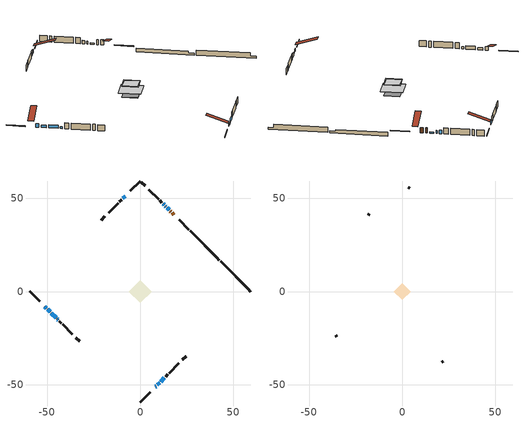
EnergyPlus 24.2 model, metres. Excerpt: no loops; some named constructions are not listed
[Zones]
conditioned space
 floor adiabatic (AdiabaticFloorConstruction): -6.1,0 0,6.1 6.1,0 0,-6.1 z1.22
 floor foundation (Slab1 construction): -4.34,0 0,4.34 4.34,0 0,-4.34 z-0.87
 floor foundation (Slab1 construction 1): -4.28,0 0,4.28 4.28,0 0,-4.28 z-0.97
 wall outside (RimJoist1 construction): 0,-59.41 5.27,-54.14 / -59.41,0 -54.14,-5.27 / 0,59.41 -5.27,54.14 / 26.17,33.23 20.91,38.5 z1.22:1.52
 wall outside (AdiabaticWallConstruction 1): 18.03,41.38 17.18,42.23 / 16.52,42.89 16.15,43.26 z1.22:3.25
 wall outside (AdiabaticWallConstruction): 8.14,-51.26 8.52,-50.88 / 13.76,45.65 13.48,45.93 z1.22:2.44; -51.26,-8.14 -50.51,-8.9 / 12.83,46.58 12.27,47.14 / -47.76,-11.65 -45.28,-14.13 z1.22:2.59; -49.85,-9.56 -48.41,-10.99 z1.22:2.14; 9.18,-50.23 10.37,-49.04 z1.22:1.73; 15.49,43.92 14.41,45 z1.22:1.7; -8.15,51.26 -9.39,50.02 z1.22:2.62; 11.02,-48.39 13.03,-46.37 z1.22:2.64; -44.62,-14.78 -44.15,-15.25 z1.22:2.04
 wall outside (Wall1 construction): 13.69,-45.72 14.83,-44.58 / -43.5,-15.91 -42.36,-17.04 / -10.04,49.37 -11.18,48.23 / 11.61,47.8 10.48,48.93 z1.22:3.66
 wall outside (Wall2 construction): 15.48,-43.93 20.71,-38.7 / -41.71,-17.7 -36.48,-22.93 / -11.83,47.58 -17.06,42.35 / 9.82,49.59 4.6,54.81 z1.22:3.66
 wall outside (Wall5 construction): 22.64,-36.77 24.65,-34.76 / -34.55,-24.86 -32.54,-26.87 / -18.99,40.41 -21,38.41 / 2.66,56.75 0.66,58.75 z1.22:3.66
 wall foundation (FoundationWall1 construction): 43.23,16.18,-0.87 43.23,16.18,1.22 57.79,1.62,1.22 57.79,1.62,-0.06 59.41,0,-0.06 59.41,0,-0.87
 wall foundation (FoundationWall2 construction): 26.83,32.58,-0.97 26.83,32.58,0.53 41,18.41,0.53 41,18.41,-0.18 42.57,16.84,-0.18 42.57,16.84,-0.97
 window (WindowConstruction 6): 8.15,-51.26 8.52,-50.89 z1.22:2.44
 window (WindowConstruction 5): -51.26,-8.15 -50.51,-8.9 z1.22:2.59
 window (WindowConstruction 8): -49.85,-9.56 -48.42,-10.99 z1.22:2.13
 window (WindowConstruction 9): 9.18,-50.23 10.36,-49.04 z1.22:1.73
 window (WindowConstruction 10): 15.49,43.92 14.41,44.99 z1.22:1.7
 window (WindowConstruction 7): 13.76,45.65 13.48,45.93 z1.22:2.44
 window (WindowConstruction): -8.15,51.26 -9.39,50.02 z1.22:2.62
 window (WindowConstruction 1): 11.02,-48.39 13.03,-46.37 z1.22:2.64
 window (WindowConstruction 2): 12.82,46.58 12.27,47.14 z1.22:2.59
 window (WindowConstruction 3): -47.76,-11.65 -45.28,-14.13 z1.22:2.59
 window (WindowConstruction 4): -44.62,-14.79 -44.16,-15.25 z1.22:2.03
 door (Door): 18.03,41.38 17.18,42.23 z1.22:3.25
 door (Door 1): 16.52,42.89 16.15,43.26 z1.22:3.25
 ceiling adiabatic (AdiabaticFloorConstruction): 0,-6.1 6.1,0 0,6.1 -6.1,0 z1.22
attic - vented
 floor to conditioned space (Floor1 construction Reversed): -4.1,0 0,4.1 4.1,0 0,-4.1 z3.66
 floor to conditioned space (Floor2 construction Reversed): -4.51,0 0,4.51 4.51,0 0,-4.51 z3.66
 wall outside (Wall3 construction): 21.37,-38.04 21.99,-37.42 / -35.82,-23.58 -35.2,-24.2 / -17.72,41.69 -18.34,41.07 / 3.94,55.47 3.32,56.09 z1.22:3.66
 roof outside (Roof1 construction): 7.49,-51.92,3.66 1.55,-45.98,6.46 -0.01,-47.55,6.46 5.92,-53.48,3.66; -51.92,-7.49,3.66 -45.98,-1.55,6.46 -47.55,0.01,6.46 -53.48,-5.92,3.66; -7.49,51.92,3.66 -1.55,45.98,6.46 0.01,47.55,6.46 -5.92,53.48,3.66; 18.69,40.72,3.66 12.75,34.78,6.46 14.31,33.22,6.46 20.25,39.16,3.66
[Material] Roughness=Rough; Thermal Absorptance=0.9
Name | Thickness {m} | Conductivity {W/m-K} | Density {kg/m3} | Specific Heat {J/kg-K} | Solar Absorptance | Visible Absorptance
ceiling loosefill ins | 0.0846667 | 0.0480833 | 16.02 | 1046.75 | 0.7 | 0.7
ceiling stud and cavity | 0.1397 | 0.146649 | 65.682 | 1177.47 | 0.7 | 0.7
ceiling stud and cavity 1 | 0.1397 | 0.0862361 | 65.682 | 1177.47 | 0.7 | 0.7
gypsum board | 0.0127 | 0.160291 | 801 | 837.4 | 0.6 | 0.6
[Construction]
Floor1 construction: ceiling loosefill ins, ceiling stud and cavity, gypsum board
Floor2 construction: ceiling stud and cavity 1, gypsum board
[Schedule:Day:Interval]
interior lighting schedule day: No, 01:00, 0.108182, 04:00, 0.0901515, 05:00, 0.0991667, 06:00, 0.162273, 07:00, 0.270455, 08:00, 0.342576, 10:00, 0.369621, 11:00, 0.351591, 12:00, 0.333561, 13:00, 0.324545, 14:00, 0.31553, 15:00, 0.333561, 16:00, 0.369621, 17:00, 0.450758, 18:00, 0.585985, 19:00, 0.775303, 20:00, 0.955606, 21:00, 0.991667, 22:00, 0.712197, 23:00, 0.360606, 24:00, 0.162273
interior lighting schedule day 1: No, 01:00, 0.100909, 04:00, 0.0840909, 05:00, 0.0925, 06:00, 0.151364, 07:00, 0.252273, 08:00, 0.319545, 10:00, 0.344773, 11:00, 0.327955, 12:00, 0.311136, 13:00, 0.302727, 14:00, 0.294318, 15:00, 0.311136, 16:00, 0.344773, 17:00, 0.420455, 18:00, 0.546591, 19:00, 0.723182, 20:00, 0.891364, 21:00, 0.925, 22:00, 0.664318, 23:00, 0.336364, 24:00, 0.151364
interior lighting schedule day 2: No, 01:00, 0.0927273, 04:00, 0.0772727, 05:00, 0.085, 06:00, 0.139091, 07:00, 0.231818, 08:00, 0.293636, 10:00, 0.316818, 11:00, 0.301364, 12:00, 0.285909, 13:00, 0.278182, 14:00, 0.270455, 15:00, 0.285909, 16:00, 0.316818, 17:00, 0.386364, 18:00, 0.502273, 19:00, 0.664545, 20:00, 0.819091, 21:00, 0.85, 22:00, 0.610455, 23:00, 0.309091, 24:00, 0.139091
interior lighting schedule day 3: No, 01:00, 0.0845455, 04:00, 0.0704545, 05:00, 0.0775, 06:00, 0.126818, 07:00, 0.211364, 08:00, 0.267727, 10:00, 0.288864, 11:00, 0.274773, 12:00, 0.260682, 13:00, 0.253636, 14:00, 0.246591, 15:00, 0.260682, 16:00, 0.288864, 17:00, 0.352273, 18:00, 0.457955, 19:00, 0.605909, 20:00, 0.746818, 21:00, 0.775, 22:00, 0.556591, 23:00, 0.281818, 24:00, 0.126818
interior lighting schedule day 4: No, 01:00, 0.0763636, 04:00, 0.0636364, 05:00, 0.07, 06:00, 0.114545, 07:00, 0.190909, 08:00, 0.241818, 10:00, 0.260909, 11:00, 0.248182, 12:00, 0.235455, 13:00, 0.229091, 14:00, 0.222727, 15:00, 0.235455, 16:00, 0.260909, 17:00, 0.318182, 18:00, 0.413636, 19:00, 0.547273, 20:00, 0.674545, 21:00, 0.7, 22:00, 0.502727, 23:00, 0.254545, 24:00, 0.114545
interior lighting schedule day 5: No, 01:00, 0.0727273, 04:00, 0.0606061, 05:00, 0.0666667, 06:00, 0.109091, 07:00, 0.181818, 08:00, 0.230303, 10:00, 0.248485, 11:00, 0.236364, 12:00, 0.224242, 13:00, 0.218182, 14:00, 0.212121, 15:00, 0.224242, 16:00, 0.248485, 17:00, 0.30303, 18:00, 0.393939, 19:00, 0.521212, 20:00, 0.642424, 21:00, 0.666667, 22:00, 0.478788, 23:00, 0.242424, 24:00, 0.109091
interior lighting schedule day 6: No, 01:00, 0.0745455, 04:00, 0.0621212, 05:00, 0.0683333, 06:00, 0.111818, 07:00, 0.186364, 08:00, 0.236061, 10:00, 0.254697, 11:00, 0.242273, 12:00, 0.229848, 13:00, 0.223636, 14:00, 0.217424, 15:00, 0.229848, 16:00, 0.254697, 17:00, 0.310606, 18:00, 0.403788, 19:00, 0.534242, 20:00, 0.658485, 21:00, 0.683333, 22:00, 0.490758, 23:00, 0.248485, 24:00, 0.111818
interior lighting schedule day 7: No, 01:00, 0.08, 04:00, 0.0666667, 05:00, 0.0733333, 06:00, 0.12, 07:00, 0.2, 08:00, 0.253333, 10:00, 0.273333, 11:00, 0.26, 12:00, 0.246667, 13:00, 0.24, 14:00, 0.233333, 15:00, 0.246667, 16:00, 0.273333, 17:00, 0.333333, 18:00, 0.433333, 19:00, 0.573333, 20:00, 0.706667, 21:00, 0.733333, 22:00, 0.526667, 23:00, 0.266667, 24:00, 0.12
interior lighting schedule day 8: No, 01:00, 0.0890909, 04:00, 0.0742424, 05:00, 0.0816667, 06:00, 0.133636, 07:00, 0.222727, 08:00, 0.282121, 10:00, 0.304394, 11:00, 0.289545, 12:00, 0.274697, 13:00, 0.267273, 14:00, 0.259848, 15:00, 0.274697, 16:00, 0.304394, 17:00, 0.371212, 18:00, 0.482576, 19:00, 0.638485, 20:00, 0.78697, 21:00, 0.816667, 22:00, 0.586515, 23:00, 0.29697, 24:00, 0.133636
interior lighting schedule day 9: No, 01:00, 0.0972727, 04:00, 0.0810606, 05:00, 0.0891667, 06:00, 0.145909, 07:00, 0.243182, 08:00, 0.30803, 10:00, 0.332348, 11:00, 0.316136, 12:00, 0.299924, 13:00, 0.291818, 14:00, 0.283712, 15:00, 0.299924, 16:00, 0.332348, 17:00, 0.405303, 18:00, 0.526894, 19:00, 0.697121, 20:00, 0.859242, 21:00, 0.891667, 22:00, 0.640379, 23:00, 0.324242, 24:00, 0.145909
interior lighting schedule day 10: No, 01:00, 0.105455, 04:00, 0.0878788, 05:00, 0.0966667, 06:00, 0.158182, 07:00, 0.263636, 08:00, 0.333939, 10:00, 0.360303, 11:00, 0.342727, 12:00, 0.325152, 13:00, 0.316364, 14:00, 0.307576, 15:00, 0.325152, 16:00, 0.360303, 17:00, 0.439394, 18:00, 0.571212, 19:00, 0.755758, 20:00, 0.931515, 21:00, 0.966667, 22:00, 0.694242, 23:00, 0.351515, 24:00, 0.158182
interior lighting schedule day 11: No, 01:00, 0.109091, 04:00, 0.0909091, 05:00, 0.1, 06:00, 0.163636, 07:00, 0.272727, 08:00, 0.345455, 10:00, 0.372727, 11:00, 0.354545, 12:00, 0.336364, 13:00, 0.327273, 14:00, 0.318182, 15:00, 0.336364, 16:00, 0.372727, 17:00, 0.454545, 18:00, 0.590909, 19:00, 0.781818, 20:00, 0.963636, 21:00, 1, 22:00, 0.718182, 23:00, 0.363636, 24:00, 0.163636
interior lighting schedule default day; occupants schedule default day; clothes dryer schedule default day; cooking range schedule default day; mech vent bath fan 0 schedule default day; mech vent range fan 0 schedule default day; misc plug loads schedule default day; general water use schedule default day; heating setpoint default day; cooling setpoint default day; clothes dryer exhaust 0 schedule default day; cooling season schedule day; cooling season schedule day 2; cooling season schedule default day; exterior lighting schedule default day; natural vent schedule default day: No, 24:00, 0
occupants schedule day: No, 05:00, 0.426829, 06:00, 0.719512, 07:00, 1, 08:00, 0.670732, 09:00, 0.329268, 14:00, 0.170732, 15:00, 0.231707, 16:00, 0.329268, 17:00, 0.5, 18:00, 0.670732, 19:00, 0.829268, 21:00, 1, 22:00, 0.853659, 23:00, 0.646341, 24:00, 0.426829
clothes dryer schedule day; clothes dryer exhaust 0 schedule day: No, 01:00, 0.123457, 02:00, 0.0740741, 03:00, 0.0493827, 04:00, 0.0246914, 05:00, 0.0493827, 06:00, 0.0740741, 07:00, 0.197531, 08:00, 0.395062, 09:00, 0.592593, 10:00, 0.839506, 11:00, 0.962963, 12:00, 1, 13:00, 0.91358, 14:00, 0.82716, 15:00, 0.716049, 16:00, 0.753086, 17:00, 0.679012, 18:00, 0.666667, 20:00, 0.62963, 21:00, 0.641975, 22:00, 0.666667, 23:00, 0.54321, 24:00, 0.296296
cooking range schedule day: No, 05:00, 0.0597015, 06:00, 0.11194, 07:00, 0.171642, 08:00, 0.291045, 11:00, 0.343284, 12:00, 0.402985, 13:00, 0.462687, 14:00, 0.343284, 15:00, 0.291045, 16:00, 0.402985, 17:00, 0.567164, 18:00, 1, 19:00, 0.850746, 20:00, 0.432836, 21:00, 0.291045, 22:00, 0.231343, 23:00, 0.171642, 24:00, 0.11194
mech vent bath fan 0 schedule day: No, 07:00, 0, 08:00, 1, 09:00, 0.2, 24:00, 0
mech vent range fan 0 schedule day: No, 18:00, 0, 19:00, 1, 20:00, 0.2, 24:00, 0
misc plug loads schedule day: No, 06:00, 0.705882, 07:00, 0.745098, 08:00, 0.803922, 15:00, 0.823529, 16:00, 0.862745, 17:00, 0.921569, 18:00, 0.980392, 19:00, 1, 20:00, 0.980392, 21:00, 0.941176, 22:00, 0.862745, 23:00, 0.784314, 24:00, 0.72549
general water use schedule day: No, 01:00, 0.315068, 03:00, 0.287671, 04:00, 0.342466, 05:00, 0.369863, 06:00, 0.520548, 07:00, 0.60274, 08:00, 0.534247, 10:00, 0.506849, 11:00, 0.465753, 14:00, 0.479452, 15:00, 0.534247, 16:00, 0.589041, 17:00, 0.69863, 18:00, 0.876712, 19:00, 0.890411, 20:00, 0.986301, 21:00, 1, 22:00, 0.863014, 23:00, 0.616438, 24:00, 0.465753
heating setpoint day: No, 07:00, 18, 23:00, 21, 24:00, 18
cooling setpoint day: No, 24:00, 25
cooling season schedule day 1: No, 24:00, 1
exterior lighting schedule day: No, 01:00, 0.566667, 03:00, 0.524167, 05:00, 0.495833, 06:00, 0.5525, 07:00, 0.623333, 08:00, 0.580833, 09:00, 0.439167, 10:00, 0.354167, 12:00, 0.34, 13:00, 0.354167, 14:00, 0.396667, 15:00, 0.425, 16:00, 0.495833, 17:00, 0.623333, 18:00, 0.793333, 19:00, 0.906667, 20:00, 0.963333, 21:00, 0.991667, 22:00, 0.920833, 23:00, 0.793333, 24:00, 0.665833
exterior lighting schedule day 1: No, 01:00, 0.528571, 03:00, 0.488929, 05:00, 0.4625, 06:00, 0.515357, 07:00, 0.581429, 08:00, 0.541786, 09:00, 0.409643, 10:00, 0.330357, 12:00, 0.317143, 13:00, 0.330357, 14:00, 0.37, 15:00, 0.396429, 16:00, 0.4625, 17:00, 0.581429, 18:00, 0.74, 19:00, 0.845714, 20:00, 0.898571, 21:00, 0.925, 22:00, 0.858929, 23:00, 0.74, 24:00, 0.621071
exterior lighting schedule day 10: No, 01:00, 0.552381, 03:00, 0.510952, 05:00, 0.483333, 06:00, 0.538571, 07:00, 0.607619, 08:00, 0.56619, 09:00, 0.428095, 10:00, 0.345238, 12:00, 0.331429, 13:00, 0.345238, 14:00, 0.386667, 15:00, 0.414286, 16:00, 0.483333, 17:00, 0.607619, 18:00, 0.773333, 19:00, 0.88381, 20:00, 0.939048, 21:00, 0.966667, 22:00, 0.897619, 23:00, 0.773333, 24:00, 0.649048
exterior lighting schedule day 11: No, 01:00, 0.571429, 03:00, 0.528571, 05:00, 0.5, 06:00, 0.557143, 07:00, 0.628571, 08:00, 0.585714, 09:00, 0.442857, 10:00, 0.357143, 12:00, 0.342857, 13:00, 0.357143, 14:00, 0.4, 15:00, 0.428571, 16:00, 0.5, 17:00, 0.628571, 18:00, 0.8, 19:00, 0.914286, 20:00, 0.971429, 21:00, 1, 22:00, 0.928571, 23:00, 0.8, 24:00, 0.671429
exterior lighting schedule day 2: No, 01:00, 0.485714, 03:00, 0.449286, 05:00, 0.425, 06:00, 0.473571, 07:00, 0.534286, 08:00, 0.497857, 09:00, 0.376429, 10:00, 0.303571, 12:00, 0.291429, 13:00, 0.303571, 14:00, 0.34, 15:00, 0.364286, 16:00, 0.425, 17:00, 0.534286, 18:00, 0.68, 19:00, 0.777143, 20:00, 0.825714, 21:00, 0.85, 22:00, 0.789286, 23:00, 0.68, 24:00, 0.570714
exterior lighting schedule day 3: No, 01:00, 0.442857, 03:00, 0.409643, 05:00, 0.3875, 06:00, 0.431786, 07:00, 0.487143, 08:00, 0.453929, 09:00, 0.343214, 10:00, 0.276786, 12:00, 0.265714, 13:00, 0.276786, 14:00, 0.31, 15:00, 0.332143, 16:00, 0.3875, 17:00, 0.487143, 18:00, 0.62, 19:00, 0.708571, 20:00, 0.752857, 21:00, 0.775, 22:00, 0.719643, 23:00, 0.62, 24:00, 0.520357
exterior lighting schedule day 4: No, 01:00, 0.4, 03:00, 0.37, 05:00, 0.35, 06:00, 0.39, 07:00, 0.44, 08:00, 0.41, 09:00, 0.31, 10:00, 0.25, 12:00, 0.24, 13:00, 0.25, 14:00, 0.28, 15:00, 0.3, 16:00, 0.35, 17:00, 0.44, 18:00, 0.56, 19:00, 0.64, 20:00, 0.68, 21:00, 0.7, 22:00, 0.65, 23:00, 0.56, 24:00, 0.47
exterior lighting schedule day 5: No, 01:00, 0.380952, 03:00, 0.352381, 05:00, 0.333333, 06:00, 0.371429, 07:00, 0.419048, 08:00, 0.390476, 09:00, 0.295238, 10:00, 0.238095, 12:00, 0.228571, 13:00, 0.238095, 14:00, 0.266667, 15:00, 0.285714, 16:00, 0.333333, 17:00, 0.419048, 18:00, 0.533333, 19:00, 0.609524, 20:00, 0.647619, 21:00, 0.666667, 22:00, 0.619048, 23:00, 0.533333, 24:00, 0.447619
exterior lighting schedule day 6: No, 01:00, 0.390476, 03:00, 0.36119, 05:00, 0.341667, 06:00, 0.380714, 07:00, 0.429524, 08:00, 0.400238, 09:00, 0.302619, 10:00, 0.244048, 12:00, 0.234286, 13:00, 0.244048, 14:00, 0.273333, 15:00, 0.292857, 16:00, 0.341667, 17:00, 0.429524, 18:00, 0.546667, 19:00, 0.624762, 20:00, 0.66381, 21:00, 0.683333, 22:00, 0.634524, 23:00, 0.546667, 24:00, 0.45881
exterior lighting schedule day 7: No, 01:00, 0.419048, 03:00, 0.387619, 05:00, 0.366667, 06:00, 0.408571, 07:00, 0.460952, 08:00, 0.429524, 09:00, 0.324762, 10:00, 0.261905, 12:00, 0.251429, 13:00, 0.261905, 14:00, 0.293333, 15:00, 0.314286, 16:00, 0.366667, 17:00, 0.460952, 18:00, 0.586667, 19:00, 0.670476, 20:00, 0.712381, 21:00, 0.733333, 22:00, 0.680952, 23:00, 0.586667, 24:00, 0.492381
exterior lighting schedule day 8: No, 01:00, 0.466667, 03:00, 0.431667, 05:00, 0.408333, 06:00, 0.455, 07:00, 0.513333, 08:00, 0.478333, 09:00, 0.361667, 10:00, 0.291667, 12:00, 0.28, 13:00, 0.291667, 14:00, 0.326667, 15:00, 0.35, 16:00, 0.408333, 17:00, 0.513333, 18:00, 0.653333, 19:00, 0.746667, 20:00, 0.793333, 21:00, 0.816667, 22:00, 0.758333, 23:00, 0.653333, 24:00, 0.548333
exterior lighting schedule day 9: No, 01:00, 0.509524, 03:00, 0.47131, 05:00, 0.445833, 06:00, 0.496786, 07:00, 0.560476, 08:00, 0.522262, 09:00, 0.394881, 10:00, 0.318452, 12:00, 0.305714, 13:00, 0.318452, 14:00, 0.356667, 15:00, 0.382143, 16:00, 0.445833, 17:00, 0.560476, 18:00, 0.713333, 19:00, 0.815238, 20:00, 0.86619, 21:00, 0.891667, 22:00, 0.827976, 23:00, 0.713333, 24:00, 0.59869
[Schedule:Week:Daily]
heating setpoint Week Rule - Jan1-Dec31: heating setpoint day, heating setpoint day, heating setpoint day, heating setpoint day, heating setpoint day, heating setpoint day, heating setpoint day, heating setpoint default day, heating setpoint default day, heating setpoint default day, heating setpoint default day, heating setpoint default day
clothes dryer exhaust 0 schedule Week Rule - Jan1-Dec31: clothes dryer exhaust 0 schedule day, clothes dryer exhaust 0 schedule day, clothes dryer exhaust 0 schedule day, clothes dryer exhaust 0 schedule day, clothes dryer exhaust 0 schedule day, clothes dryer exhaust 0 schedule day, clothes dryer exhaust 0 schedule day, clothes dryer exhaust 0 schedule default day, clothes dryer exhaust 0 schedule default day, clothes dryer exhaust 0 schedule default day, clothes dryer exhaust 0 schedule default day, clothes dryer exhaust 0 schedule default day
cooling season schedule Week Rule - Jan1-May26: cooling season schedule day, cooling season schedule day, cooling season schedule day, cooling season schedule day, cooling season schedule day, cooling season schedule day, cooling season schedule day, cooling season schedule default day, cooling season schedule default day, cooling season schedule default day, cooling season schedule default day, cooling season schedule default day
cooling season schedule Week Rule - May27-Jun2: cooling season schedule day, cooling season schedule day, cooling season schedule day, cooling season schedule day, cooling season schedule day, cooling season schedule day 1, cooling season schedule day 1, cooling season schedule default day, cooling season schedule default day, cooling season schedule default day, cooling season schedule default day, cooling season schedule default day
cooling season schedule Week Rule - Jun3-Aug25: cooling season schedule day 1, cooling season schedule day 1, cooling season schedule day 1, cooling season schedule day 1, cooling season schedule day 1, cooling season schedule day 1, cooling season schedule day 1, cooling season schedule default day, cooling season schedule default day, cooling season schedule default day, cooling season schedule default day, cooling season schedule default day
cooling season schedule Week Rule - Aug26-Sep1: cooling season schedule day 1, cooling season schedule day 1, cooling season schedule day 1, cooling season schedule day 1, cooling season schedule day 1, cooling season schedule day 1, cooling season schedule day 2, cooling season schedule default day, cooling season schedule default day, cooling season schedule default day, cooling season schedule default day, cooling season schedule default day
cooling season schedule Week Rule - Sep2-Dec31: cooling season schedule day 2, cooling season schedule day 2, cooling season schedule day 2, cooling season schedule day 2, cooling season schedule day 2, cooling season schedule day 2, cooling season schedule day 2, cooling season schedule default day, cooling season schedule default day, cooling season schedule default day, cooling season schedule default day, cooling season schedule default day
exterior lighting schedule Week Rule - Sep30-Oct6: exterior lighting schedule day 8, exterior lighting schedule day 9, exterior lighting schedule day 9, exterior lighting schedule day 9, exterior lighting schedule day 9, exterior lighting schedule day 9, exterior lighting schedule day 9, exterior lighting schedule default day, exterior lighting schedule default day, exterior lighting schedule default day, exterior lighting schedule default day, exterior lighting schedule default day
exterior lighting schedule Week Rule - Oct7-Oct27: exterior lighting schedule day 9, exterior lighting schedule day 9, exterior lighting schedule day 9, exterior lighting schedule day 9, exterior lighting schedule day 9, exterior lighting schedule day 9, exterior lighting schedule day 9, exterior lighting schedule default day, exterior lighting schedule default day, exterior lighting schedule default day, exterior lighting schedule default day, exterior lighting schedule default day
exterior lighting schedule Week Rule - Oct28-Nov3: exterior lighting schedule day 9, exterior lighting schedule day 9, exterior lighting schedule day 9, exterior lighting schedule day 9, exterior lighting schedule day 10, exterior lighting schedule day 10, exterior lighting schedule day 10, exterior lighting schedule default day, exterior lighting schedule default day, exterior lighting schedule default day, exterior lighting schedule default day, exterior lighting schedule default day
exterior lighting schedule Week Rule - Nov4-Nov24: exterior lighting schedule day 10, exterior lighting schedule day 10, exterior lighting schedule day 10, exterior lighting schedule day 10, exterior lighting schedule day 10, exterior lighting schedule day 10, exterior lighting schedule day 10, exterior lighting schedule default day, exterior lighting schedule default day, exterior lighting schedule default day, exterior lighting schedule default day, exterior lighting schedule default day
exterior lighting schedule Week Rule - Nov25-Dec1: exterior lighting schedule day 10, exterior lighting schedule day 10, exterior lighting schedule day 10, exterior lighting schedule day 10, exterior lighting schedule day 10, exterior lighting schedule day 10, exterior lighting schedule day 11, exterior lighting schedule default day, exterior lighting schedule default day, exterior lighting schedule default day, exterior lighting schedule default day, exterior lighting schedule default day
exterior lighting schedule Week Rule - Dec2-Dec31: exterior lighting schedule day 11, exterior lighting schedule day 11, exterior lighting schedule day 11, exterior lighting schedule day 11, exterior lighting schedule day 11, exterior lighting schedule day 11, exterior lighting schedule day 11, exterior lighting schedule default day, exterior lighting schedule default day, exterior lighting schedule default day, exterior lighting schedule default day, exterior lighting schedule default day
natural vent schedule Week Rule - Jan1-Dec31: natural vent schedule default day, natural vent schedule default day, natural vent schedule default day, natural vent schedule default day, natural vent schedule default day, natural vent schedule default day, natural vent schedule default day, natural vent schedule default day, natural vent schedule default day, natural vent schedule default day, natural vent schedule default day, natural vent schedule default day
